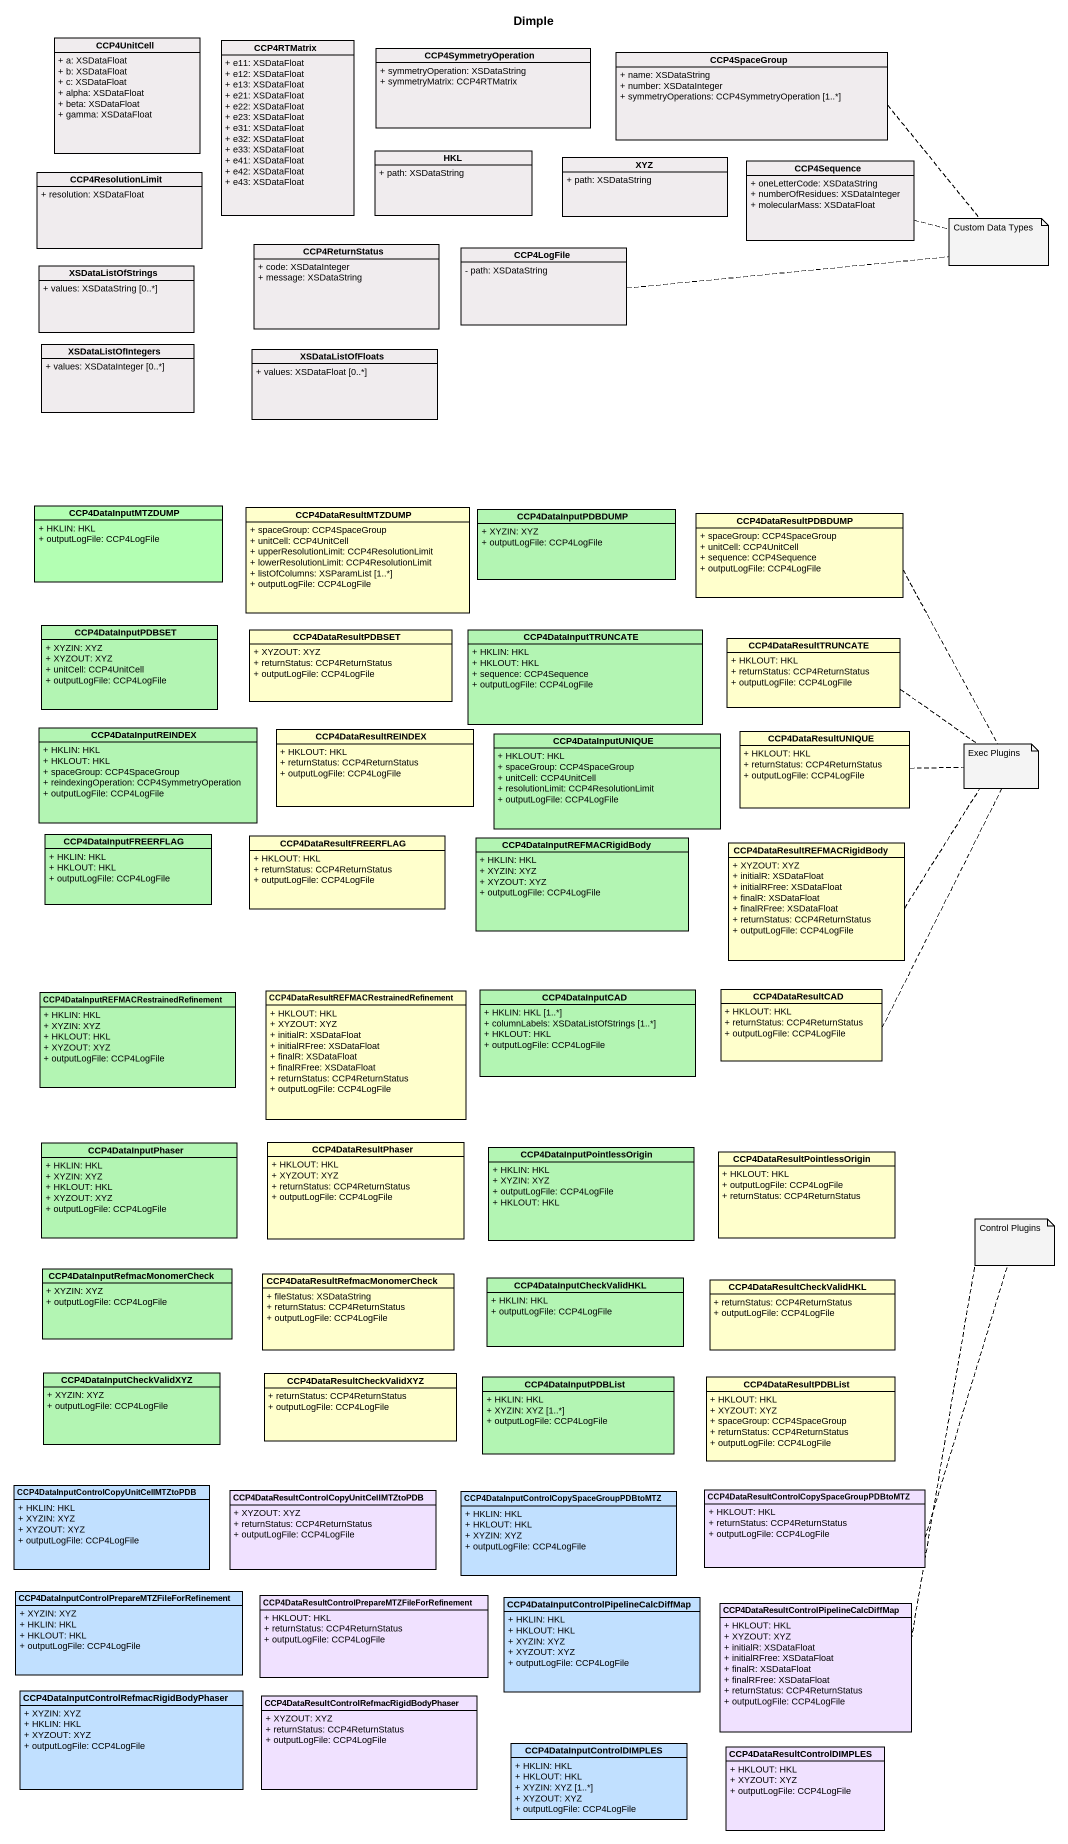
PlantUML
@startuml
title Dimple
hide circle
hide empty members
skinparam classAttributeIconSize 0
class CCP4UnitCell #F0ECEE {
  + a: XSDataFloat
  + b: XSDataFloat
  + c: XSDataFloat
  + alpha: XSDataFloat
  + beta: XSDataFloat
  + gamma: XSDataFloat
}
class CCP4RTMatrix #F0ECEE {
  + e11: XSDataFloat
  + e12: XSDataFloat
  + e13: XSDataFloat
  + e21: XSDataFloat
  + e22: XSDataFloat
  + e23: XSDataFloat
  + e31: XSDataFloat
  + e32: XSDataFloat
  + e33: XSDataFloat
  + e41: XSDataFloat
  + e42: XSDataFloat
  + e43: XSDataFloat
}
class CCP4SymmetryOperation #F0ECEE {
  + symmetryOperation: XSDataString
  + symmetryMatrix: CCP4RTMatrix
}
class CCP4SpaceGroup #F0ECEE {
  + name: XSDataString
  + number: XSDataInteger
  + symmetryOperations: CCP4SymmetryOperation [1..*]
}
class HKL #F0ECEE {
  + path: XSDataString
}
class XYZ #F0ECEE {
  + path: XSDataString
}
class CCP4ResolutionLimit #F0ECEE {
  + resolution: XSDataFloat
}
class CCP4Sequence #F0ECEE {
  + oneLetterCode: XSDataString
  + numberOfResidues: XSDataInteger
  + molecularMass: XSDataFloat
}
class XSDataListOfStrings #F0ECEE {
  + values: XSDataString [0..*]
}
class CCP4ReturnStatus #F0ECEE {
  + code: XSDataInteger
  + message: XSDataString
}
class CCP4LogFile #F0ECEE {
  - path: XSDataString
}
class XSDataListOfIntegers #F0ECEE {
  + values: XSDataInteger [0..*]
}
class XSDataListOfFloats #F0ECEE {
  + values: XSDataFloat [0..*]
}
class CCP4DataInputMTZDUMP #B3FFB3 {
  + HKLIN: HKL
  + outputLogFile: CCP4LogFile
}
class CCP4DataResultMTZDUMP {
  + spaceGroup: CCP4SpaceGroup
  + unitCell: CCP4UnitCell
  + upperResolutionLimit: CCP4ResolutionLimit
  + lowerResolutionLimit: CCP4ResolutionLimit
  + listOfColumns: XSParamList [1..*]
  + outputLogFile: CCP4LogFile
}
class CCP4DataInputPDBDUMP #B3F5B3 {
  + XYZIN: XYZ
  + outputLogFile: CCP4LogFile
}
class CCP4DataResultPDBDUMP {
  + spaceGroup: CCP4SpaceGroup
  + unitCell: CCP4UnitCell
  + sequence: CCP4Sequence
  + outputLogFile: CCP4LogFile
}
class CCP4DataInputPDBSET #B3F5B3 {
  + XYZIN: XYZ
  + XYZOUT: XYZ
  + unitCell: CCP4UnitCell
  + outputLogFile: CCP4LogFile
}
class CCP4DataResultPDBSET {
  + XYZOUT: XYZ
  + returnStatus: CCP4ReturnStatus
  + outputLogFile: CCP4LogFile
}
class CCP4DataInputTRUNCATE #B3F5B3 {
  + HKLIN: HKL
  + HKLOUT: HKL
  + sequence: CCP4Sequence
  + outputLogFile: CCP4LogFile
}
class CCP4DataResultTRUNCATE {
  + HKLOUT: HKL
  + returnStatus: CCP4ReturnStatus
  + outputLogFile: CCP4LogFile
}
class CCP4DataInputREINDEX #B3F5B3 {
  + HKLIN: HKL
  + HKLOUT: HKL
  + spaceGroup: CCP4SpaceGroup
  + reindexingOperation: CCP4SymmetryOperation
  + outputLogFile: CCP4LogFile
}
class CCP4DataResultREINDEX {
  + HKLOUT: HKL
  + returnStatus: CCP4ReturnStatus
  + outputLogFile: CCP4LogFile
}
class CCP4DataInputUNIQUE #B3F5B3 {
  + HKLOUT: HKL
  + spaceGroup: CCP4SpaceGroup
  + unitCell: CCP4UnitCell
  + resolutionLimit: CCP4ResolutionLimit
  + outputLogFile: CCP4LogFile
}
class CCP4DataResultUNIQUE {
  + HKLOUT: HKL
  + returnStatus: CCP4ReturnStatus
  + outputLogFile: CCP4LogFile
}
class CCP4DataInputFREERFLAG #B3F5B3 {
  + HKLIN: HKL
  + HKLOUT: HKL
  + outputLogFile: CCP4LogFile
}
class CCP4DataResultFREERFLAG {
  + HKLOUT: HKL
  + returnStatus: CCP4ReturnStatus
  + outputLogFile: CCP4LogFile
}
class CCP4DataInputREFMACRigidBody #B3F5B3 {
  + HKLIN: HKL
  + XYZIN: XYZ
  + XYZOUT: XYZ
  + outputLogFile: CCP4LogFile
}
class "CCP4DataResultREFMACRigidBody" as CCP4DataResultREFMACRigidBod {
  + XYZOUT: XYZ
  + initialR: XSDataFloat
  + initialRFree: XSDataFloat
  + finalR: XSDataFloat
  + finalRFree: XSDataFloat
  + returnStatus: CCP4ReturnStatus
  + outputLogFile: CCP4LogFile
}
class "CCP4DataInputREFMACRestrainedRefinement" as CCP4DataInputREFMACRestraine #B3F5B3 {
  + HKLIN: HKL
  + XYZIN: XYZ
  + HKLOUT: HKL
  + XYZOUT: XYZ
  + outputLogFile: CCP4LogFile
}
class "CCP4DataResultREFMACRestrainedRefinement" as CCP4DataResultREFMACRestrain {
  + HKLOUT: HKL
  + XYZOUT: XYZ
  + initialR: XSDataFloat
  + initialRFree: XSDataFloat
  + finalR: XSDataFloat
  + finalRFree: XSDataFloat
  + returnStatus: CCP4ReturnStatus
  + outputLogFile: CCP4LogFile
}
class CCP4DataInputCAD #B3F5B3 {
  + HKLIN: HKL [1..*]
  + columnLabels: XSDataListOfStrings [1..*]
  + HKLOUT: HKL
  + outputLogFile: CCP4LogFile
}
class CCP4DataResultCAD {
  + HKLOUT: HKL
  + returnStatus: CCP4ReturnStatus
  + outputLogFile: CCP4LogFile
}
class CCP4DataInputPhaser #B3F5B3 {
  + HKLIN: HKL
  + XYZIN: XYZ
  + HKLOUT: HKL
  + XYZOUT: XYZ
  + outputLogFile: CCP4LogFile
}
class CCP4DataResultPhaser {
  + HKLOUT: HKL
  + XYZOUT: XYZ
  + returnStatus: CCP4ReturnStatus
  + outputLogFile: CCP4LogFile
}
class CCP4DataInputPointlessOrigin #B3F5B3 {
  + HKLIN: HKL
  + XYZIN: XYZ
  + outputLogFile: CCP4LogFile
  + HKLOUT: HKL
}
class "CCP4DataResultPointlessOrigin" as CCP4DataResultPointlessOrigi {
  + HKLOUT: HKL
  + outputLogFile: CCP4LogFile
  + returnStatus: CCP4ReturnStatus
}
class "CCP4DataInputRefmacMonomerCheck" as CCP4DataInputRefmacMonomerCh #B3F5B3 {
  + XYZIN: XYZ
  + outputLogFile: CCP4LogFile
}
class "CCP4DataResultRefmacMonomerCheck" as CCP4DataResultRefmacMonomerC {
  + fileStatus: XSDataString
  + returnStatus: CCP4ReturnStatus
  + outputLogFile: CCP4LogFile
}
class CCP4DataInputCheckValidHKL #B3F5B3 {
  + HKLIN: HKL
  + outputLogFile: CCP4LogFile
}
class CCP4DataResultCheckValidHKL {
  + returnStatus: CCP4ReturnStatus
  + outputLogFile: CCP4LogFile
}
class CCP4DataInputCheckValidXYZ #B3F5B3 {
  + XYZIN: XYZ
  + outputLogFile: CCP4LogFile
}
class CCP4DataResultCheckValidXYZ {
  + returnStatus: CCP4ReturnStatus
  + outputLogFile: CCP4LogFile
}
class CCP4DataInputPDBList #B3F5B3 {
  + HKLIN: HKL
  + XYZIN: XYZ [1..*]
  + outputLogFile: CCP4LogFile
}
class CCP4DataResultPDBList {
  + HKLOUT: HKL
  + XYZOUT: XYZ
  + spaceGroup: CCP4SpaceGroup
  + returnStatus: CCP4ReturnStatus
  + outputLogFile: CCP4LogFile
}
class "CCP4DataInputControlCopyUnitCellMTZtoPDB" as CCP4DataInputControlCopyUnit #C1E0FF {
  + HKLIN: HKL
  + XYZIN: XYZ
  + XYZOUT: XYZ
  + outputLogFile: CCP4LogFile
}
class "CCP4DataResultControlCopyUnitCellMTZtoPDB" as CCP4DataResultControlCopyUni #F0E1FF {
  + XYZOUT: XYZ
  + returnStatus: CCP4ReturnStatus
  + outputLogFile: CCP4LogFile
}
class "CCP4DataInputControlCopySpaceGroupPDBtoMTZ" as CCP4DataInputControlCopySpac #C1E0FF {
  + HKLIN: HKL
  + HKLOUT: HKL
  + XYZIN: XYZ
  + outputLogFile: CCP4LogFile
}
class "CCP4DataResultControlCopySpaceGroupPDBtoMTZ" as CCP4DataResultControlCopySpa #F0E1FF {
  + HKLOUT: HKL
  + returnStatus: CCP4ReturnStatus
  + outputLogFile: CCP4LogFile
}
class "CCP4DataInputControlPrepareMTZFileForRefinement" as CCP4DataInputControlPrepareM #C1E0FF {
  + XYZIN: XYZ
  + HKLIN: HKL
  + HKLOUT: HKL
  + outputLogFile: CCP4LogFile
}
class "CCP4DataResultControlPrepareMTZFileForRefinement" as CCP4DataResultControlPrepare #F0E1FF {
  + HKLOUT: HKL
  + returnStatus: CCP4ReturnStatus
  + outputLogFile: CCP4LogFile
}
class "CCP4DataInputControlPipelineCalcDiffMap" as CCP4DataInputControlPipeline #C1E0FF {
  + HKLIN: HKL
  + HKLOUT: HKL
  + XYZIN: XYZ
  + XYZOUT: XYZ
  + outputLogFile: CCP4LogFile
}
class "CCP4DataResultControlPipelineCalcDiffMap" as CCP4DataResultControlPipelin #F0E1FF {
  + HKLOUT: HKL
  + XYZOUT: XYZ
  + initialR: XSDataFloat
  + initialRFree: XSDataFloat
  + finalR: XSDataFloat
  + finalRFree: XSDataFloat
  + returnStatus: CCP4ReturnStatus
  + outputLogFile: CCP4LogFile
}
class "CCP4DataInputControlRefmacRigidBodyPhaser" as CCP4DataInputControlRefmacRi #C1E0FF {
  + XYZIN: XYZ
  + HKLIN: HKL
  + XYZOUT: XYZ
  + outputLogFile: CCP4LogFile
}
class "CCP4DataResultControlRefmacRigidBodyPhaser" as CCP4DataResultControlRefmacR #F0E1FF {
  + XYZOUT: XYZ
  + returnStatus: CCP4ReturnStatus
  + outputLogFile: CCP4LogFile
}
class CCP4DataInputControlDIMPLES #C1E0FF {
  + HKLIN: HKL
  + HKLOUT: HKL
  + XYZIN: XYZ [1..*]
  + XYZOUT: XYZ
  + outputLogFile: CCP4LogFile
}
class CCP4DataResultControlDIMPLES #F0E1FF {
  + HKLOUT: HKL
  + XYZOUT: XYZ
  + outputLogFile: CCP4LogFile
}
note as N1
  Custom Data Types
end note
N1 .. CCP4SpaceGroup
N1 .. CCP4Sequence
N1 .. CCP4LogFile
note as N2
  Exec Plugins
end note
N2 .. CCP4DataResultPDBDUMP
N2 .. CCP4DataResultTRUNCATE
N2 .. CCP4DataResultUNIQUE
N2 .. CCP4DataResultREFMACRigidBod
N2 .. CCP4DataResultCAD
note as N3
  Control Plugins
end note
N3 .. CCP4DataResultControlCopySpa
N3 .. CCP4DataResultControlPipelin
@enduml
